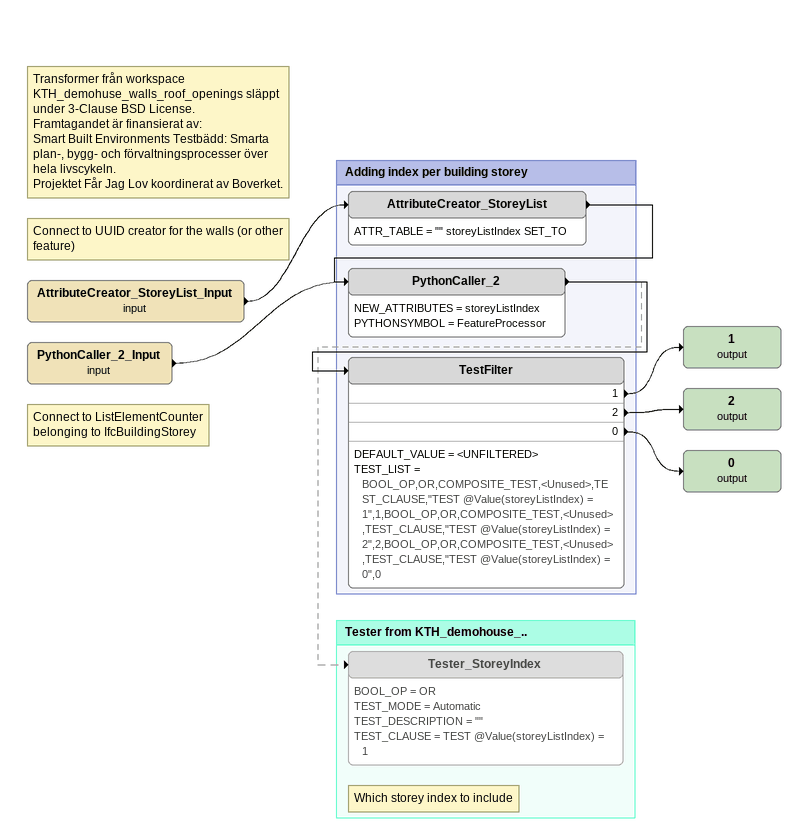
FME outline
Note: Transformer från workspace KTH_demohuse_walls_roof_openings släppt under 3-Clause BSD License. / Framtagandet är finansierat av: / Smart Built Environments Testbädd: Smarta plan-, bygg- och förvaltningsprocesser över hela livscykeln. / Projektet Får Jag Lov koordinerat av Boverket.
Note: Connect to UUID creator for the walls (or other feature)
AttributeCreator_StoreyList_Input (input)
    -> AttributeCreator_StoreyList
Note: Connect to ListElementCounter / belonging to IfcBuildingStorey
PythonCaller_2_Input (input)
    -> PythonCaller_2
1 (output)
2 (output)
0 (output)

Bookmark: Adding index per building storey
AttributeCreator_StoreyList
    ATTR_TABLE = "" storeyListIndex SET_TO
    -> PythonCaller_2
PythonCaller_2
    NEW_ATTRIBUTES = storeyListIndex
    PYTHONSYMBOL = FeatureProcessor
    -> Tester_StoreyIndex [off]
    -> TestFilter
TestFilter
    DEFAULT_VALUE = <UNFILTERED>
    TEST_LIST = BOOL_OP,OR,COMPOSITE_TEST,<Unused>,TEST_CLAUSE,"TEST @Value(storeyListIndex) = 1",1,BOOL_OP,OR,COMPOSITE_TEST,<Unused>,TEST_CLAUSE,"TEST @Value(storeyListIndex) = 2",2,BOOL_OP,OR,COMPOSITE_TEST,<Unused>,TEST_CLAUSE,"TEST @Value(storeyListIndex) = 0",0
    1 -> 1 (output)
    2 -> 2 (output)
    0 -> 0 (output)

Bookmark: Tester from KTH_demohouse_..
Note: Which storey index to include
Tester_StoreyIndex [off]
    BOOL_OP = OR
    TEST_MODE = Automatic
    TEST_DESCRIPTION = ""
    TEST_CLAUSE = TEST @Value(storeyListIndex) = 1
